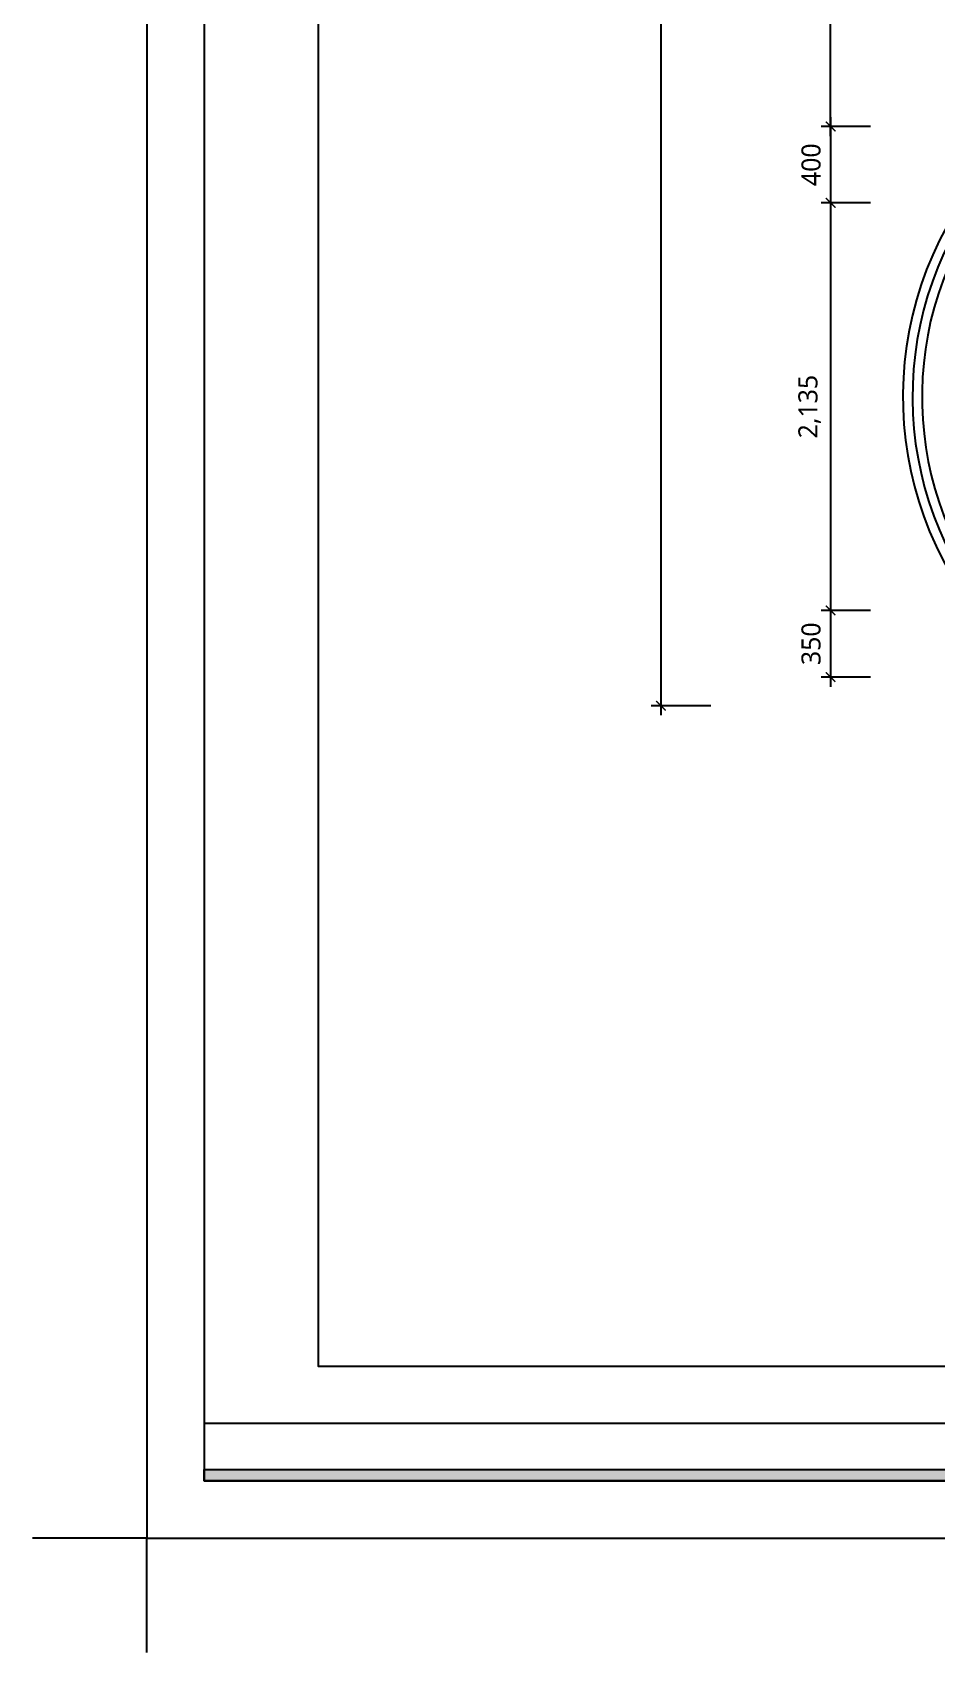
# Model space of a CAD drawing. Header units: metres. Extents: x 11578468 to 47831421, y -58341524 to -14256839.
# Drawn here: x 23689140 to 23693880, y -29169836 to -29161347 of the extents above; entities that cross this region are included whole.
import ezdxf
from ezdxf.enums import TextEntityAlignment as Align

# ---------------------------------------------------------------- set-up
doc = ezdxf.new("R2010")
doc.units = ezdxf.units.M
doc.header["$LTSCALE"] = 50
doc.header["$MEASUREMENT"] = 0
doc.layers.get('0').update_dxf_attribs({"linetype": 'CONTINUOUS'})
doc.layers.get('DEFPOINTS').update_dxf_attribs({"linetype": 'CONTINUOUS'})
for name, color, linetype in [('3.기호.계단선', 30, 'CONTINUOUS'), ('C-WIN', 4, 'CONTINUOUS'), ('FORM(YOURNAME)-1', 1, 'CONTINUOUS'), ('FORM(YOURNAME)-11', 1, 'CONTINUOUS')]:
    doc.layers.add(name, color=color, linetype=linetype)
doc.styles.add('HY 울릉도 L', font='malgun.ttf')
doc.styles.add('YOURNAME', font='malgun.ttf')
doc.dimstyles.new('사본 50', dxfattribs={"dimscale": 50, "dimtxt": 2, "dimasz": 1, "dimexe": 1, "dimexo": 1, "dimgap": 1, "dimtad": 1, "dimdec": 0, "dimrnd": 0.05, "dimdsep": 46, "dimlunit": 6, "dimtxsty": 'HY 울릉도 L', "dimblk": 'ARCHTICK', "dimcen": 2.5, "dimdle": 1, "dimclrd": 133, "dimclre": 133, "dimclrt": 30, "dimadec": 0, "dimazin": 0, "dimtfac": 1, "dimtdec": 0, "dimtix": 1, "dimtmove": 2, "dimatfit": 3, "dimldrblk": 'ARCHTICK', "dimfxl": 1, "dimlwd": -1, "dimlwe": -1, "dimarcsym": 0})

# ---------------------------------------------------------------- blocks, each defined once
blk = doc.blocks.new('FORM-ELEVATION')
at = {"layer": 'FORM(YOURNAME)-11'}
h = blk.add_hatch(color=256, dxfattribs=at)
h.dxf.hatch_style = 1
h.paths.add_polyline_path([(-10309, 35708), (71691, 35708), (71691, 35508), (-10309, 35508)])
h.paths.add_polyline_path([(-10309, -21492), (71691, -21492), (71691, -21692), (-10309, -21692)])
at = {"layer": 'DEFPOINTS', "color": 158}
blk.add_line((62481, -20692), (-10309, -20692), dxfattribs=at)
blk.add_lwpolyline([(-10309, -21692), (71691, -21692), (71691, 35708), (-10309, 35708)], close=True, dxfattribs=at)
at = {"layer": 'DEFPOINTS'}
blk.add_lwpolyline([(-8309, 33708), (61071, 33708), (61071, -19692), (-8309, -19692)], close=True, dxfattribs=at)
at = {"layer": 'DEFPOINTS', "color": 1}
blk.add_lwpolyline([(-11309, -24692), (-11309, -22692), (-13309, -22692)], dxfattribs=at)
at = {"layer": 'FORM(YOURNAME)-11', "color": 250}
blk.add_lwpolyline([(-11309, -22692), (72691, -22692), (72691, 36708), (-11309, 36708)], close=True, dxfattribs=at)
at = {"layer": 'FORM(YOURNAME)-11'}
blk.add_lwpolyline([(-10309, -21492), (71691, -21492), (71691, -21692), (-10309, -21692)], close=True, dxfattribs=at)
at = {"layer": 'FORM(YOURNAME)-11', "color": 3, "style": 'YOURNAME'}
for tag, height, p in [('1', 451, (71041, -1219)), ('2', 451, (71041, -1863)), ('3', 451, (71041, -3150)), ('4', 451, (71041, -5081)), ('5', 515, (71041, -7398)), ('6', 515, (71041, -9650)), ('7', 515, (71041, -11903)), ('8', 515, (71041, -14155)), ('9', 515, (71041, -16408)), ('10', 515, (66791, -18596)), ('11', 515, (71041, -18660)), ('12', 515, (66791, -20848)), ('13', 515, (71041, -20848))]:
    blk.add_attdef(tag, text='', height=height, dxfattribs=at).set_placement(p, align=Align.MIDDLE_RIGHT)
blk = doc.blocks.new('_ArchTick')
at = {"color": 0, "linetype": 'ByBlock', "const_width": 0.15}
blk.add_lwpolyline([(-0.5, -0.5), (0.5, 0.5)], dxfattribs=at)
blk = doc.blocks.new('*D277')
at = {"layer": '3.기호.계단선', "color": 133, "ltscale": 10, "transparency": 16777216}
for p, q in [((23693324, -29164325), (23693324, -29164775)), ((23693534, -29164375), (23693274, -29164375)), ((23693534, -29164725), (23693274, -29164725))]:
    blk.add_line(p, q, dxfattribs=at)
at = {"layer": 'DEFPOINTS', "color": 0, "transparency": 16777216}
for p in [(23693584, -29164375), (23693324, -29164725), (23693584, -29164725)]:
    blk.add_point(p, dxfattribs=at)
at = {"layer": '3.기호.계단선', "color": 133, "transparency": 16777216, "xscale": 50, "yscale": 50, "zscale": 50}
for p, rotation in [((23693324, -29164375), 90), ((23693324, -29164725), 270)]:
    blk.add_blockref('_ArchTick', p, dxfattribs=dict(at, rotation=rotation))
at = {"layer": '3.기호.계단선', "color": 30, "ltscale": 10, "transparency": 16777216, "insert": (23693221.8, -29164550), "char_height": 100, "attachment_point": 5, "rotation": 90, "style": 'HY 울릉도 L'}
blk.add_mtext('350', dxfattribs=at)
blk = doc.blocks.new('*D278')
at = {"layer": '3.기호.계단선', "color": 133, "ltscale": 10, "transparency": 16777216}
for p, q in [((23693324, -29161790), (23693324, -29162290)), ((23693534, -29161840), (23693274, -29161840)), ((23693534, -29162240), (23693274, -29162240))]:
    blk.add_line(p, q, dxfattribs=at)
at = {"layer": 'DEFPOINTS', "color": 0, "transparency": 16777216}
for p in [(23693584, -29161840), (23693324, -29162240), (23693584, -29162240)]:
    blk.add_point(p, dxfattribs=at)
at = {"layer": '3.기호.계단선', "color": 133, "transparency": 16777216, "xscale": 50, "yscale": 50, "zscale": 50}
for p, rotation in [((23693324, -29161840), 90), ((23693324, -29162240), 270)]:
    blk.add_blockref('_ArchTick', p, dxfattribs=dict(at, rotation=rotation))
at = {"layer": '3.기호.계단선', "color": 30, "ltscale": 10, "transparency": 16777216, "insert": (23693221.9, -29162040), "char_height": 100, "attachment_point": 5, "rotation": 90, "style": 'HY 울릉도 L'}
blk.add_mtext('400', dxfattribs=at)
blk = doc.blocks.new('*D279')
at = {"layer": '3.기호.계단선', "color": 133, "ltscale": 10, "transparency": 16777216}
for p, q in [((23693324, -29162190), (23693324, -29164425)), ((23693534, -29162240), (23693274, -29162240)), ((23693534, -29164375), (23693274, -29164375))]:
    blk.add_line(p, q, dxfattribs=at)
at = {"layer": 'DEFPOINTS', "color": 0, "transparency": 16777216}
for p in [(23693584, -29162240), (23693324, -29164375), (23693584, -29164375)]:
    blk.add_point(p, dxfattribs=at)
at = {"layer": '3.기호.계단선', "color": 133, "transparency": 16777216, "xscale": 50, "yscale": 50, "zscale": 50}
for p, rotation in [((23693324, -29162240), 90), ((23693324, -29164375), 270)]:
    blk.add_blockref('_ArchTick', p, dxfattribs=dict(at, rotation=rotation))
at = {"layer": '3.기호.계단선', "color": 30, "ltscale": 10, "transparency": 16777216, "insert": (23693214, -29163307.5), "char_height": 100, "attachment_point": 5, "rotation": 90, "style": 'HY 울릉도 L'}
blk.add_mtext('2,135', dxfattribs=at)
blk = doc.blocks.new('*D280')
at = {"layer": '3.기호.계단선', "color": 133, "ltscale": 10, "transparency": 16777216}
for p, q in [((23693324, -29161890), (23693324, -29157200)), ((23693534, -29157250), (23693274, -29157250)), ((23693534, -29161840), (23693274, -29161840))]:
    blk.add_line(p, q, dxfattribs=at)
at = {"layer": 'DEFPOINTS', "color": 0, "transparency": 16777216}
for p in [(23693324, -29157250), (23693584, -29157250), (23693584, -29161840)]:
    blk.add_point(p, dxfattribs=at)
at = {"layer": '3.기호.계단선', "color": 133, "transparency": 16777216, "xscale": 50, "yscale": 50, "zscale": 50}
for p, rotation in [((23693324, -29157250), 90), ((23693324, -29161840), 270)]:
    blk.add_blockref('_ArchTick', p, dxfattribs=dict(at, rotation=rotation))
at = {"layer": '3.기호.계단선', "color": 30, "ltscale": 10, "transparency": 16777216, "insert": (23693214, -29159545), "char_height": 100, "attachment_point": 5, "rotation": 90, "style": 'HY 울릉도 L'}
blk.add_mtext('4,590', dxfattribs=at)
blk = doc.blocks.new('*D287')
at = {"layer": '3.기호.계단선', "color": 133, "ltscale": 10, "transparency": 16777216}
for p, q in [((23692697, -29155240), (23692384, -29155240)), ((23692434, -29155190), (23692434, -29164925)), ((23692697, -29164875), (23692384, -29164875))]:
    blk.add_line(p, q, dxfattribs=at)
at = {"layer": 'DEFPOINTS', "color": 0, "transparency": 16777216}
for p in [(23692747, -29155240), (23692434, -29164875), (23692747, -29164875)]:
    blk.add_point(p, dxfattribs=at)
at = {"layer": '3.기호.계단선', "color": 133, "transparency": 16777216, "xscale": 50, "yscale": 50, "zscale": 50}
for p, rotation in [((23692434, -29155240), 90), ((23692434, -29164875), 270)]:
    blk.add_blockref('_ArchTick', p, dxfattribs=dict(at, rotation=rotation))
at = {"layer": '3.기호.계단선', "color": 30, "ltscale": 10, "transparency": 16777216, "insert": (23692324, -29160057.5), "char_height": 100, "attachment_point": 5, "rotation": 90, "style": 'HY 울릉도 L'}
blk.add_mtext('9,635', dxfattribs=at)

msp = doc.modelspace()

# ---------------------------------------------------------------- linework, layer by layer
at = {"layer": 'C-WIN', "ltscale": 30}
for radius, start, end in [(1843.1, 140.20963, 307.16673), (1793.1, 142.16842, 305.00508), (1743.1, 144.33818, 302.58469)]:
    msp.add_arc((23695546.1, -29163256.2), radius, start, end, dxfattribs=at)

# ---------------------------------------------------------------- block references
at = {"layer": 'FORM(YOURNAME)-1', "xscale": 0.3, "yscale": 0.3, "zscale": 0.3}
msp.add_blockref('FORM-ELEVATION', (23693132.6, -29162428.5), dxfattribs=at)

# ---------------------------------------------------------------- dimensions: what is measured, and where the dimension line sits
at = {"layer": '3.기호.계단선', "ltscale": 10}
for base, p1, p2, picture, middle in [((23692434, -29164875), (23692747, -29155240), (23692747, -29164875), '*D287', (23692324, -29160057.5)), ((23693324, -29157250), (23693584, -29161840), (23693584, -29157250), '*D280', (23693214, -29159545)), ((23693324, -29162240), (23693584, -29161840), (23693584, -29162240), '*D278', (23693221.9, -29162040)), ((23693324, -29164375), (23693584, -29162240), (23693584, -29164375), '*D279', (23693214, -29163307.5)), ((23693324, -29164725), (23693584, -29164375), (23693584, -29164725), '*D277', (23693221.8, -29164550))]:
    dim = msp.add_linear_dim(base=base, p1=p1, p2=p2, angle=90, dimstyle='사본 50', dxfattribs=at)
    dim.commit()
    dim.dimension.update_dxf_attribs({"geometry": picture, "text_midpoint": middle})

doc.saveas('drawing.dxf')
